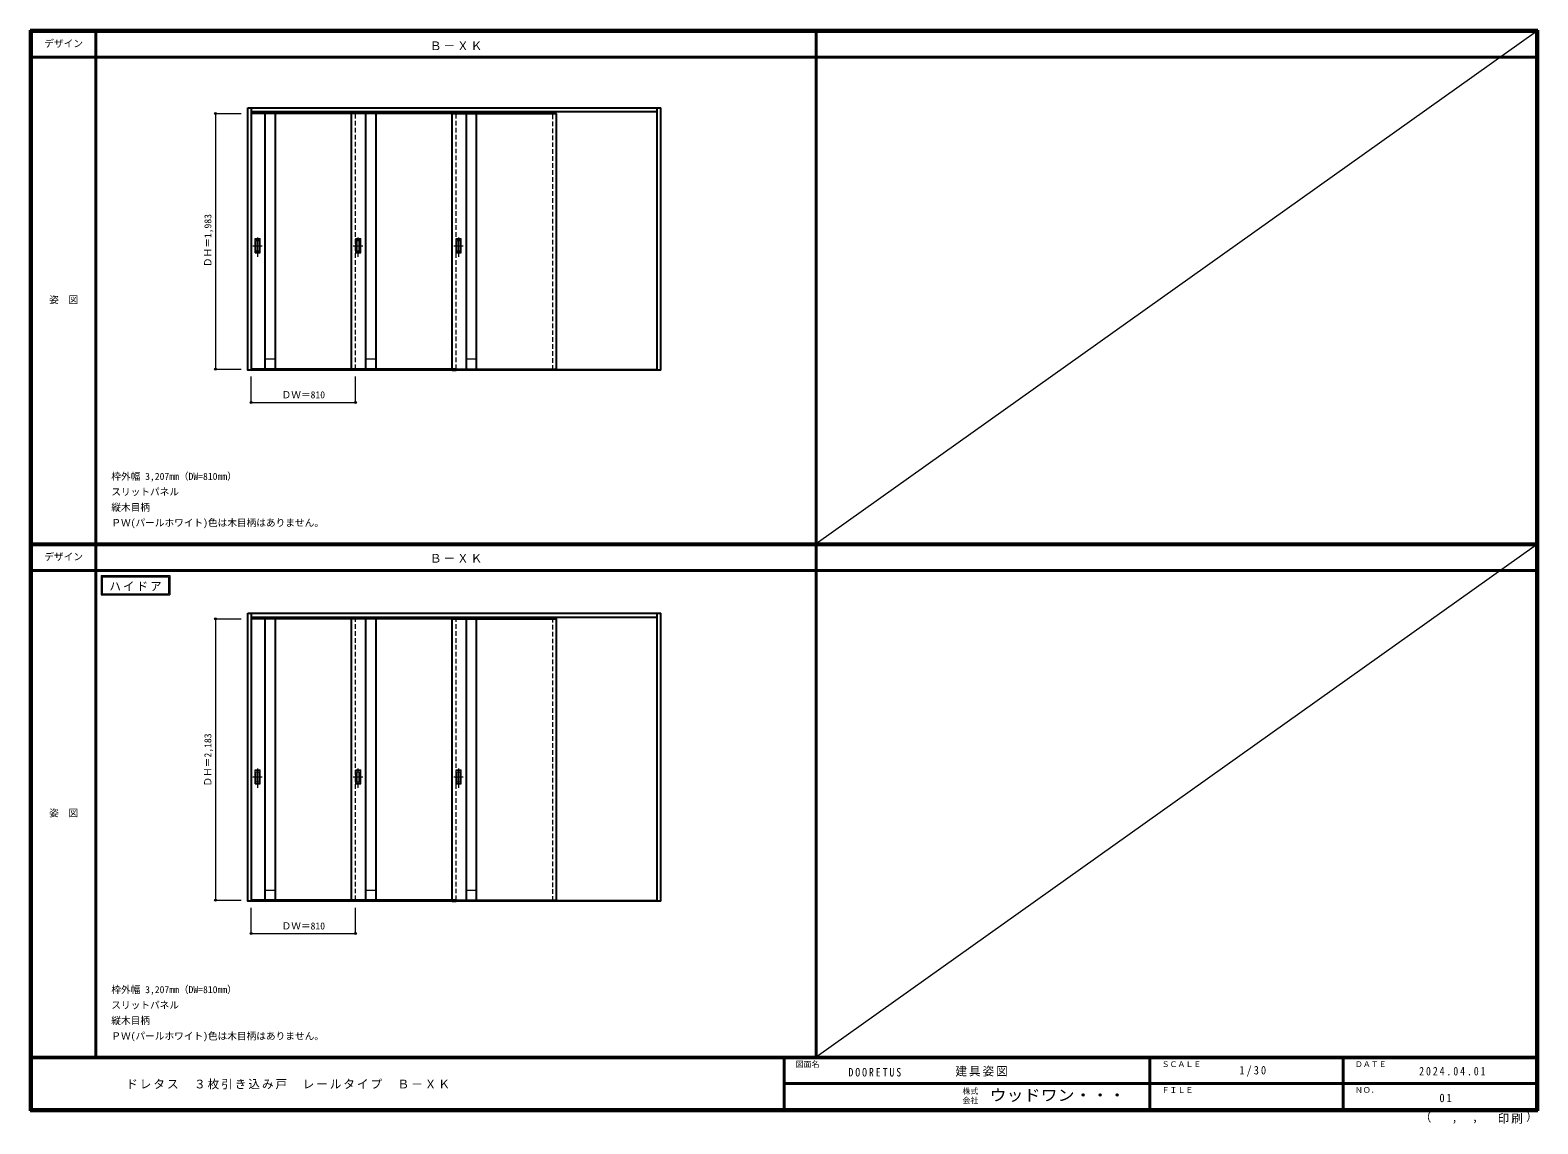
# Model space of a CAD drawing. Units: millimetres, scale not verified. Extents: x -6000 to 5700, y -4307 to 4175.
import ezdxf
from ezdxf.enums import TextEntityAlignment as Align

# ---------------------------------------------------------------- set-up
doc = ezdxf.new("R2010")
doc.units = ezdxf.units.MM
doc.header["$LTSCALE"] = 30
doc.header["$PDMODE"] = 32
doc.header["$PDSIZE"] = 15
doc.linetypes.add('CHAIN1', pattern=[8, 5, -1, 1, -1])
doc.linetypes.add('DASHED1', pattern=[1.8, 1.2, -0.6])
for name, color, linetype, lineweight in [('0-2_扉', 3, 'Continuous', 25), ('0-3_仕上げ', 3, 'Continuous', 25), ('0-4_枠', 3, 'Continuous', 25), ('0-6_引手', 7, 'Continuous', 18), ('0-A_文字', 7, 'Continuous', 18), ('0-B_寸法', 7, 'Continuous', 9), ('F-1_枠', 6, 'Continuous', 40), ('F-A_文字', 7, 'Continuous', 18)]:
    doc.layers.add(name, color=color, linetype=linetype, lineweight=lineweight)
doc.styles.add('ＭＳ ゴシック', font='')
doc.styles.get('ＭＳ ゴシック').set_extended_font_data('MS Gothic')

msp = doc.modelspace()

# ---------------------------------------------------------------- linework, layer by layer
at = {"layer": '0-2_扉', "color": 4, "linetype": 'DASHED1', "lineweight": 9}
for p, q in [((-4285, 1546), (-4285, 3529)), ((-4282, 3529), (-4285, 3529)), ((-3475, 1546), (-3475, 3529)), ((-2695, 1546), (-2695, 3529)), ((-1945, 1541), (-1945, 3543)), ((-1915, 1541), (-1915, 3543)), ((-4282, 1546), (-4285, 1546)), ((-4285, -2573.25), (-4285, -390.25)), ((-4282, -390.25), (-4285, -390.25)), ((-3475, -2573.25), (-3475, -390.25)), ((-2695, -2573.25), (-2695, -390.25)), ((-1945, -2578.25), (-1945, -376.25)), ((-1915, -2578.25), (-1915, -376.25)), ((-4282, -2573.25), (-4285, -2573.25))]:
    msp.add_line(p, q, dxfattribs=at)
at = {"layer": '0-2_扉'}
for p, q in [((-3475, 3529), (-4282, 3529)), ((-3505, 1546), (-3505, 3529)), ((-2695, 3529), (-3505, 3529)), ((-2725, 1546), (-2725, 3529)), ((-2725, 3529), (-1915, 3529)), ((-1915, 1546), (-1915, 3529)), ((-3475, 1546), (-4282, 1546)), ((-2695, 1546), (-3505, 1546)), ((-2725, 1546), (-1915, 1546)), ((-2725, 1538), (-2695, 1538)), ((-3475, -390.25), (-4282, -390.25)), ((-3505, -2573.25), (-3505, -390.25)), ((-2695, -390.25), (-3505, -390.25)), ((-2725, -2573.25), (-2725, -390.25)), ((-2725, -390.25), (-1915, -390.25)), ((-1915, -2573.25), (-1915, -390.25)), ((-3475, -2573.25), (-4282, -2573.25)), ((-2695, -2573.25), (-3505, -2573.25)), ((-2725, -2573.25), (-1915, -2573.25))]:
    msp.add_line(p, q, dxfattribs=at)
at = {"layer": '0-3_仕上げ'}
for p, q in [((-4175, 1546), (-4175, 3529)), ((-4095, 1546), (-4095, 3529)), ((-3395, 1546), (-3395, 3529)), ((-3315, 1546), (-3315, 3529)), ((-2615, 1546), (-2615, 3529)), ((-2535, 1546), (-2535, 3529)), ((-4175, -2573.47), (-4175, -390.25)), ((-4095, -2573.47), (-4095, -390.25)), ((-3395, -2573.47), (-3395, -390.25)), ((-3315, -2573.47), (-3315, -390.25)), ((-2615, -2573.47), (-2615, -390.25)), ((-2535, -2573.47), (-2535, -390.25))]:
    msp.add_line(p, q, dxfattribs=at)
at = {"layer": '0-3_仕上げ', "color": 7, "lineweight": 18}
for p, q in [((-4175, 1626), (-4095, 1626)), ((-3395, 1626), (-3315, 1626)), ((-2615, 1626), (-2535, 1626)), ((-4175, -2493.47), (-4095, -2493.47)), ((-3395, -2493.47), (-3315, -2493.47)), ((-2615, -2493.47), (-2535, -2493.47))]:
    msp.add_line(p, q, dxfattribs=at)
at = {"layer": '0-4_枠'}
for p, q in [((-4312, 3573), (-1105, 3573)), ((-4282, 1538), (-4282, 3573)), ((-4282, 3543), (-1135, 3543)), ((-1135, 1538), (-1135, 3573)), ((-1105, 1538), (-1105, 3573)), ((-1135, 1541), (-4282, 1541)), ((-1135, 1538), (-4282, 1538)), ((-1105, 1538), (-1135, 1538)), ((-4312, -346.25), (-1105, -346.25)), ((-4282, -2581.25), (-4282, -346.25)), ((-1135, -2581.25), (-1135, -346.25)), ((-1105, -2581.25), (-1105, -346.25)), ((-4282, -376.25), (-1135, -376.25)), ((-1135, -2578.25), (-4282, -2578.25)), ((-1135, -2581.25), (-4282, -2581.25)), ((-2725, -2581.25), (-2695, -2581.25)), ((-1105, -2581.25), (-1135, -2581.25))]:
    msp.add_line(p, q, dxfattribs=at)
for points in [[(-4282, 1538), (-4312, 1538), (-4312, 3573)], [(-4282, -2581.25), (-4312, -2581.25), (-4312, -346.25)]]:
    msp.add_lwpolyline(points, dxfattribs=at)
at = {"layer": '0-6_引手', "linetype": 'CHAIN1'}
for p, q in [((-4234, 2418.27), (-4234, 2589.12)), ((-3454, 2418.27), (-3454, 2589.12)), ((-2674, 2418.27), (-2674, 2589.12)), ((-4272.07, 2503.5), (-4199.56, 2503.5)), ((-3492.07, 2503.5), (-3419.56, 2503.5)), ((-2712.07, 2503.5), (-2639.56, 2503.5)), ((-4272.07, -1615.75), (-4199.56, -1615.75)), ((-4234, -1700.98), (-4234, -1530.13)), ((-3492.07, -1615.75), (-3419.56, -1615.75)), ((-3454, -1700.98), (-3454, -1530.13)), ((-2712.07, -1615.75), (-2639.56, -1615.75)), ((-2674, -1700.98), (-2674, -1530.13))]:
    msp.add_line(p, q, dxfattribs=at)
at = {"layer": '0-6_引手', "linetype": 'DASHED1'}
for p, q in [((-4250, 2554.5), (-4218, 2554.5)), ((-4250, 2452.5), (-4250, 2554.5)), ((-3470, 2554.5), (-3438, 2554.5)), ((-3470, 2452.5), (-3470, 2554.5)), ((-2690, 2554.5), (-2658, 2554.5)), ((-2690, 2452.5), (-2690, 2554.5)), ((-4218, -1666.75), (-4218, -1564.75)), ((-3438, -1666.75), (-3438, -1564.75)), ((-2658, -1666.75), (-2658, -1564.75)), ((-4250, -1666.75), (-4218, -1666.75)), ((-3470, -1666.75), (-3438, -1666.75)), ((-2690, -1666.75), (-2658, -1666.75))]:
    msp.add_line(p, q, dxfattribs=at)
at = {"layer": '0-6_引手'}
for p, q in [((-4246.5, 2464.5), (-4246.5, 2542.5)), ((-4246.5, 2542.5), (-4221.5, 2542.5)), ((-4246.5, 2464.5), (-4221.5, 2464.5)), ((-4221.5, 2464.5), (-4221.5, 2542.5)), ((-4215, 2448.5), (-4215, 2558.5)), ((-3466.5, 2464.5), (-3466.5, 2542.5)), ((-3466.5, 2542.5), (-3441.5, 2542.5)), ((-3466.5, 2464.5), (-3441.5, 2464.5)), ((-3441.5, 2464.5), (-3441.5, 2542.5)), ((-3435, 2448.5), (-3435, 2558.5)), ((-2686.5, 2464.5), (-2686.5, 2542.5)), ((-2686.5, 2542.5), (-2661.5, 2542.5)), ((-2686.5, 2464.5), (-2661.5, 2464.5)), ((-2661.5, 2464.5), (-2661.5, 2542.5)), ((-2655, 2448.5), (-2655, 2558.5)), ((-4253, 2448.5), (-4215, 2448.5)), ((-3473, 2448.5), (-3435, 2448.5)), ((-2693, 2448.5), (-2655, 2448.5)), ((-4253, -1560.75), (-4215, -1560.75)), ((-4253, -1670.75), (-4253, -1560.75)), ((-4246.5, -1576.75), (-4221.5, -1576.75)), ((-4246.5, -1654.75), (-4246.5, -1576.75)), ((-4221.5, -1654.75), (-4221.5, -1576.75)), ((-4215, -1670.75), (-4215, -1560.75)), ((-3473, -1560.75), (-3435, -1560.75)), ((-3473, -1670.75), (-3473, -1560.75)), ((-3466.5, -1576.75), (-3441.5, -1576.75)), ((-3466.5, -1654.75), (-3466.5, -1576.75)), ((-3441.5, -1654.75), (-3441.5, -1576.75)), ((-3435, -1670.75), (-3435, -1560.75)), ((-2693, -1560.75), (-2655, -1560.75)), ((-2693, -1670.75), (-2693, -1560.75)), ((-2686.5, -1576.75), (-2661.5, -1576.75)), ((-2686.5, -1654.75), (-2686.5, -1576.75)), ((-2661.5, -1654.75), (-2661.5, -1576.75)), ((-2655, -1670.75), (-2655, -1560.75)), ((-4253, -1670.75), (-4215, -1670.75)), ((-4246.5, -1654.75), (-4221.5, -1654.75)), ((-3473, -1670.75), (-3435, -1670.75)), ((-3466.5, -1654.75), (-3441.5, -1654.75)), ((-2693, -1670.75), (-2655, -1670.75)), ((-2686.5, -1654.75), (-2661.5, -1654.75))]:
    msp.add_line(p, q, dxfattribs=at)
for points in [[(-4253, 2448.5), (-4253, 2558.5), (-4215, 2558.5)], [(-3473, 2448.5), (-3473, 2558.5), (-3435, 2558.5)], [(-2693, 2448.5), (-2693, 2558.5), (-2655, 2558.5)]]:
    msp.add_lwpolyline(points, dxfattribs=at)
at = {"layer": '0-6_引手', "linetype": 'DASHED1'}
for points in [[(-4250, 2452.5), (-4218, 2452.5), (-4218, 2554.5)], [(-3470, 2452.5), (-3438, 2452.5), (-3438, 2554.5)], [(-2690, 2452.5), (-2658, 2452.5), (-2658, 2554.5)], [(-4250, -1666.75), (-4250, -1564.75), (-4218, -1564.75)], [(-3470, -1666.75), (-3470, -1564.75), (-3438, -1564.75)], [(-2690, -1666.75), (-2690, -1564.75), (-2658, -1564.75)]]:
    msp.add_lwpolyline(points, dxfattribs=at)
at = {"layer": '0-A_文字'}
for p, q in [((-5450, -55.5), (-5450, -205.5)), ((-5440, -65.5), (-4925.67, -65.5)), ((-4925.67, -65.5), (-4925.67, -195.5)), ((-5450, -205.5), (-4915.67, -205.5))]:
    msp.add_line(p, q, dxfattribs=at)
for points in [[(-5450, -55.5), (-4915.67, -55.5), (-4915.67, -205.5)], [(-5440, -65.5), (-5440, -195.5), (-4925.67, -195.5)]]:
    msp.add_lwpolyline(points, dxfattribs=at)
at = {"layer": '0-B_寸法', "color": 4}
for p, q in [((-4562, 3529), (-4562, 1546)), ((-4562, 3529), (-4362, 3529)), ((-4562, 1546), (-4362, 1546)), ((-4285, 1288), (-4285, 1488)), ((-3475, 1288), (-3475, 1488)), ((-4285, 1288), (-3475, 1288)), ((-4562, -390.25), (-4362, -390.25)), ((-4562, -390.25), (-4562, -2573.25)), ((-4562, -2573.25), (-4362, -2573.25)), ((-4285, -2831.25), (-4285, -2631.25)), ((-3475, -2831.25), (-3475, -2631.25)), ((-4285, -2831.25), (-3475, -2831.25))]:
    msp.add_line(p, q, dxfattribs=at)
at = {"layer": '0-B_寸法'}
for p in [(-4562, 3529), (-4562, 1546), (-4285, 1288), (-3475, 1288), (-4562, -390.25), (-4562, -2573.25), (-4285, -2831.25), (-3475, -2831.25)]:
    msp.add_point(p, dxfattribs=at)
at = {"layer": 'F-1_枠'}
for p, q in [((-6000, 4175), (5700, 4175)), ((-6000, 4175), (-6000, -4205)), ((-6000, 4170), (5700, 4170)), ((-6000, 4165), (5700, 4165)), ((-5995, 4175), (-5995, -4205)), ((-5990, 4175), (-5990, -4205)), ((-5490, 4175), (-5490, -3790)), ((100, -3790), (100, 4175)), ((5690, 4175), (5690, -4205)), ((5695, 4175), (5695, -4205)), ((5700, 4175), (5700, -4205)), ((-6000, 3965), (5700, 3965)), ((-6000, 190.5), (5700, 190.5)), ((-6000, 187.5), (5700, 187.5)), ((-6000, 184.5), (5700, 184.5)), ((-6000, -15.5), (5700, -15.5)), ((5700, -3790), (-6000, -3790)), ((5700, -3795), (-6000, -3795)), ((-150, -3795), (-150, -4195)), ((2690, -3795), (2690, -4195)), ((4190, -3795), (4190, -4195)), ((-150, -3995), (5690, -3995.01)), ((5700, -4195), (-6000, -4195)), ((5700, -4200), (-6000, -4200)), ((5700, -4205), (-6000, -4205))]:
    msp.add_line(p, q, dxfattribs=at)
at = {"layer": 'F-A_文字'}
for p, q in [((5690, 4165), (100, 190.5)), ((5690, 184.5), (100, -3790))]:
    msp.add_line(p, q, dxfattribs=at)

# ---------------------------------------------------------------- texts
at = {"layer": '0-A_文字', "style": 'ＭＳ ゴシック'}
for s, p in [('枠外幅 3,207mm（DW=810mm）', (-5370, 670.5)), ('スリットパネル', (-5370, 550.5)), ('縦木目柄', (-5370, 430.5)), ('ＰＷ(パールホワイト)色は木目柄はありません。', (-5370, 310.5)), ('枠外幅 3,207mm（DW=810mm）', (-5370, -3310)), ('スリットパネル', (-5370, -3430)), ('縦木目柄', (-5370, -3550)), ('ＰＷ(パールホワイト)色は木目柄はありません。', (-5370, -3670))]:
    msp.add_text(s, height=54.99, dxfattribs=at).set_placement(p, align=Align.BOTTOM_LEFT)
at = {"layer": '0-A_文字', "char_height": 65.98, "attachment_point": 7, "style": 'ＭＳ ゴシック'}
for s, insert in [('\\T1.17;Ｂ－ＸＫ', (-2897.5, 4020)), ('\\T1.17;Ｂ－ＸＫ', (-2897.5, 45.5)), ('\\T1.17;ハイドア', (-5385.34, -175.5))]:
    msp.add_mtext(s, dxfattribs=dict(at, insert=insert))
at = {"layer": '0-B_寸法', "style": 'ＭＳ ゴシック'}
for s, p in [('ＤＨ＝1,983', (-4577, 2337.25)), ('ＤＨ＝2,183', (-4577, -1691.25))]:
    msp.add_text(s, height=54.99, rotation=90, dxfattribs=at).set_placement(p, align=Align.BOTTOM_LEFT)
for p in [(-4048.75, 1303), (-4048.75, -2816.25)]:
    msp.add_text('ＤＷ＝810', height=54.99, dxfattribs=at).set_placement(p, align=Align.BOTTOM_LEFT)
at = {"layer": 'F-A_文字', "style": 'ＭＳ ゴシック'}
for s, height, p in [('デザイン', 54.99, (-5890, 4027.5)), ('姿\u3000図', 54.99, (-5852.5, 2040.25)), ('デザイン', 54.99, (-5890, 47)), ('姿\u3000図', 54.99, (-5852.5, -1940.25)), ('図面名', 43.99, (-60, -3880)), ('ＳＣＡＬＥ', 43.99, (2780, -3880)), ('ＤＡＴＥ', 43.99, (4280, -3880)), ('株式', 43.99, (1235, -4089)), ('ＦＩＬＥ', 43.99, (2780, -4080)), ('ＮＯ．', 43.99, (4280, -4080)), ('会社', 43.99, (1235, -4161)), ('（', 65.98, (4784.03, -4308.31)), ('）', 65.98, (5608.4, -4304.13)), (',', 65.98, (5031.28, -4308.31)), (',', 65.98, (5190.2, -4305.53))]:
    msp.add_text(s, height=height, dxfattribs=at).set_placement(p, align=Align.BOTTOM_LEFT)
at = {"layer": 'F-A_文字', "style": 'ＭＳ ゴシック', "width": 1.1}
msp.add_text('ウッドワン・・・', height=87.98, dxfattribs=at).set_placement((1445, -4155), align=Align.BOTTOM_LEFT)
at = {"layer": 'F-A_文字', "char_height": 65.98, "attachment_point": 7, "style": 'ＭＳ ゴシック'}
for s, insert in [('\\T1.17;建具姿図', (1180.42, -3940)), ('\\T1.38;\\W0.9;1/30', (3383.75, -3940)), ('\\T1.17;ドレタス\u3000３枚引き込み戸\u3000レールタイプ\u3000Ｂ－ＸＫ', (-5254.29, -4040)), ('\\T1.39;\\W0.85;DOORETUS', (350, -3940.79)), ('\\T1.39;\\W0.85;2024.04.01', (4778.75, -3932.5)), ('\\T1.36;\\W0.9;01', (4936.25, -4140)), ('\\T1.17;印刷', (5388.15, -4306.92))]:
    msp.add_mtext(s, dxfattribs=dict(at, insert=insert))

doc.saveas('drawing.dxf')
